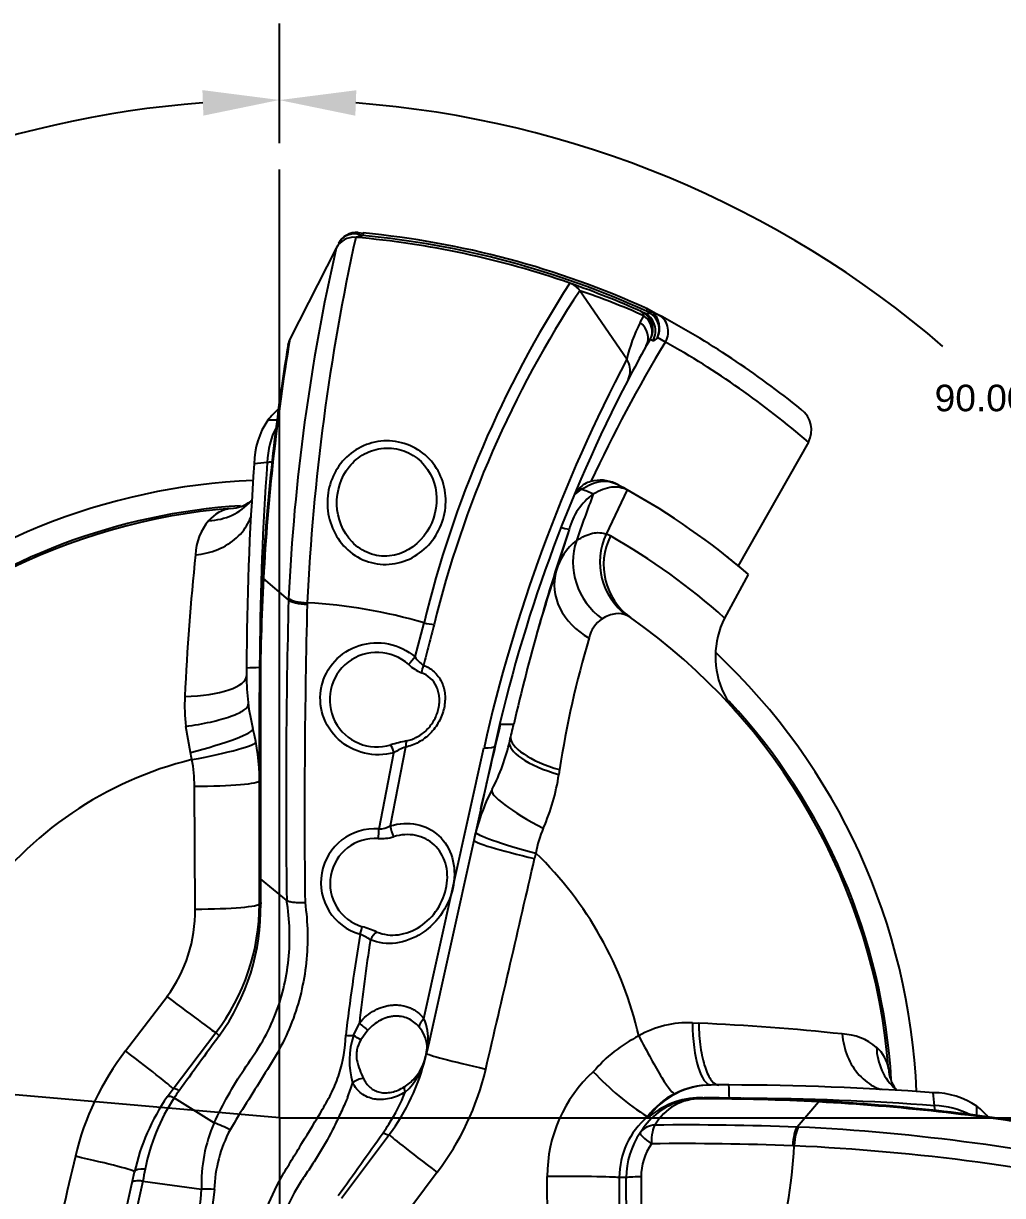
# Model space of a CAD drawing. Header units: inches. Extents: x 0 to 44, y 0 to 27.6.
# Drawn here: x 39.382 to 41.685, y 4.71 to 7.466 of the extents above; entities that cross this region are included whole.
import ezdxf
from ezdxf.lldxf.tags import DXFTag

# ---------------------------------------------------------------- set-up
doc = ezdxf.new("R2010")
doc.units = ezdxf.units.IN
doc.header["$LTSCALE"] = 0.5
doc.header["$MEASUREMENT"] = 0
doc.header["$PDMODE"] = 35
doc.layers.get('Defpoints').update_dxf_attribs({"color": 1})
for name, color, linetype in [('CLine', 5, 'CENTER2'), ('Default', 7, 'Continuous'), ('Dimensions', 4, 'Continuous'), ('ODG-42374R1', 7, 'Continuous')]:
    doc.layers.add(name, color=color, linetype=linetype)
doc.styles.get("Standard").update_dxf_attribs({"font": 'arial.ttf'})
tags = doc.linetypes.add('CENTER2', pattern=[1.125, 0.75, -0.125, 0.125, -0.125]).pattern_tags.tags
tags[10:11] = [DXFTag(74, 4), DXFTag(75, 0), DXFTag(340, '0'), DXFTag(46, 0.0), DXFTag(50, 0.0), DXFTag(44, 0.0), DXFTag(45, 0.0)]
tags[8:9] = [DXFTag(74, 4), DXFTag(75, 0), DXFTag(340, '0'), DXFTag(46, 0.0), DXFTag(50, 0.0), DXFTag(44, 0.0), DXFTag(45, 0.0)]
tags[6:7] = [DXFTag(74, 4), DXFTag(75, 0), DXFTag(340, '0'), DXFTag(46, 0.0), DXFTag(50, 0.0), DXFTag(44, 0.0), DXFTag(45, 0.0)]
tags[4:5] = [DXFTag(74, 4), DXFTag(75, 0), DXFTag(340, '0'), DXFTag(46, 0.0), DXFTag(50, 0.0), DXFTag(44, 0.0), DXFTag(45, 0.0)]
doc.dimstyles.get("Standard").update_dxf_attribs({"dimtxt": 0.0625, "dimasz": 0.18, "dimexe": 0.18, "dimexo": 0.0625, "dimgap": 0.09, "dimtad": 0, "dimtih": 1, "dimtoh": 1, "dimdec": 4, "dimzin": 0, "dimdsep": 46, "dimtxsty": 'Standard', "dimcen": 0.09, "dimadec": 3, "dimazin": 0, "dimtfac": 1, "dimtdec": 4, "dimtofl": 0, "dimtmove": 0, "dimatfit": 3, "dimfxl": 1, "dimtolj": 1, "dimtzin": 0, "dimarcsym": 0})

# ---------------------------------------------------------------- blocks, each defined once
blk = doc.blocks.new('SE')
at = {"layer": 'ODG-42374R1', "color": 7, "linetype": 'Continuous'}
for p, q in [((7.8804, 7.8877), (7.8671, 7.8906)), ((7.8691, 7.8946), (7.881, 7.8935)), ((7.881, 7.8935), (7.8804, 7.8877)), ((7.8175, 7.8579), (7.7087, 7.6438)), ((8.5009, 7.5966), (8.3903, 7.7578)), ((8.5325, 7.683), (8.5412, 7.6989)), ((8.5345, 7.709), (8.5414, 7.7059)), ((8.5472, 7.7097), (8.5496, 7.7151)), ((8.5565, 7.7047), (8.5472, 7.7097)), ((8.5496, 7.715), (8.5603, 7.7084)), ((8.5561, 7.6432), (8.5467, 7.6281)), ((8.5623, 7.6402), (8.5561, 7.6432)), ((8.5918, 7.6372), (8.5732, 7.6476)), ((8.9283, 7.4016), (8.7631, 7.111)), ((8.3772, 7.2768), (8.389, 7.2933)), ((8.5019, 7.2896), (8.4524, 7.1856)), ((8.5015, 7.2898), (8.495, 7.2934)), ((8.7312, 6.9882), (8.787, 7.0907)), ((7.7054, 7.0308), (7.6466, 7.0811)), ((7.7054, 7.0308), (7.7055, 7.0342)), ((7.7495, 7.0239), (7.7494, 7.0205)), ((8.0031, 6.8967), (8.0241, 6.9769)), ((8.5095, 6.9897), (8.5012, 6.9945)), ((7.637, 6.3792), (7.637, 6.813)), ((7.6391, 6.8093), (7.6391, 6.3751)), ((7.4746, 6.6723), (7.4636, 6.7334)), ((8.2019, 6.7386), (8.2042, 6.7386)), ((7.9182, 6.4922), (7.9533, 6.6716)), ((7.9808, 6.6848), (7.9447, 6.4993)), ((8.0239, 6.0463), (8.1651, 6.6833)), ((8.1903, 6.688), (8.0359, 5.9916)), ((8.3429, 6.6317), (8.3412, 6.6203)), ((7.4858, 6.3039), (7.4841, 6.5926)), ((8.2873, 6.4354), (8.2842, 6.4228)), ((7.637, 6.3165), (7.637, 6.3792)), ((7.6391, 6.3751), (7.6392, 6.3751)), ((7.7009, 6.3249), (7.6392, 6.3751)), ((7.7009, 6.3249), (7.701, 6.3248)), ((7.322, 5.9704), (7.4196, 6.0981)), ((8.6552, 6.0361), (8.6701, 6.0354)), ((7.4338, 5.8811), (7.5346, 6.0133)), ((7.8579, 6.0064), (7.872, 6.0358)), ((7.8921, 6.0187), (7.8755, 5.9963)), ((8.0359, 5.9916), (8.03, 5.9647)), ((7.42, 5.8621), (7.4338, 5.8811)), ((7.4365, 5.8597), (7.5305, 5.8012)), ((7.4365, 5.8597), (7.4365, 5.8597)), ((7.4365, 5.8597), (7.4365, 5.8597)), ((8.6738, 5.8598), (8.6799, 5.8598)), ((8.6802, 5.8576), (8.6763, 5.8576)), ((8.6799, 5.8598), (8.6838, 5.8598)), ((8.9016, 5.7914), (8.952, 5.8502)), ((7.5305, 5.8012), (7.5306, 5.8012)), ((8.5495, 5.8155), (8.5494, 5.8155)), ((8.5495, 5.8155), (8.5495, 5.8122)), ((8.9016, 5.7914), (8.9051, 5.7912)), ((7.9425, 5.7738), (7.83, 5.6231)), ((8.8947, 5.7473), (8.8914, 5.7474)), ((7.3377, 5.6611), (7.3432, 5.6862)), ((8.0548, 5.6848), (7.9458, 5.5395)), ((7.1774, 4.938), (7.3377, 5.6611)), ((7.3624, 5.664), (7.3333, 5.5323)), ((7.3626, 5.664), (7.3624, 5.664)), ((7.3626, 5.664), (7.5007, 5.6451)), ((8.3151, 5.4475), (8.3139, 5.6752)), ((8.4833, 5.6723), (8.4829, 5.4406)), ((8.4997, 5.6723), (8.4833, 5.6723)), ((8.5001, 5.5454), (8.4997, 5.6723)), ((7.5011, 5.6451), (7.5007, 5.6451)), ((7.5011, 5.645), (7.5011, 5.6451)), ((7.5309, 5.6445), (7.5139, 5.5127))]:
    blk.add_line(p, q, dxfattribs=at)
for centre, radius, start, end in [((12.8393, 6.7874), 5.0952, 167.5793, 177.34), ((7.8592, 7.8366), 0.0469, 85.0459, 153.0564), ((7.8652, 7.8475), 0.0473, 85.2382, 153.1075), ((7.8591, 7.8512), 0.0402, 78.5586, 153.9275), ((7.6838, 5.813), 2.0781, 70.8057, 85.0459), ((7.6838, 5.813), 2.084, 65.5255, 84.5875), ((7.6838, 5.813), 2.0899, 65.5255, 84.5875), ((12.4104, 6.8143), 4.71, 167.1998, 177.3246), ((10.5579, 6.3618), 2.6074, 147.1655, 166.354), ((8.3517, 7.7313), 0.0469, 34.4393, 70.8057), ((7.6838, 5.813), 2.0781, 65.835, 70.727), ((10.48, 6.3791), 2.5036, 146.5854, 166.2712), ((7.85, 6.1521), 1.6942, 65.9202, 71.4008), ((8.551, 7.7322), 0.028, 250.0015, 281.1859), ((9.1427, 8.7815), 1.2199, 241.1202, 242.3077), ((8.5314, 7.6664), 0.0458, 335.7472, 56.8594), ((8.5278, 7.6697), 0.0505, 333.9598, 49.8844), ((7.6015, 5.8672), 2.0765, 50.9088, 62.087), ((8.8591, 7.5143), 0.3676, 152.6767, 167.0614), ((12.7015, 6.8079), 5.0624, 170.496, 176.9068), ((7.7504, 7.6226), 0.0469, 153.0564, 170.5925), ((11.4934, 5.8769), 3.3939, 148.7556, 155.0369), ((7.604, 5.8688), 2.0256, 49.1755, 60.8145), ((12.637, 6.813), 5, 170.5925, 176.8749), ((11.6074, 5.9304), 3.5, 150.9841, 152.4659), ((11.7682, 5.8772), 3.6921, 152.2443, 167.3887), ((8.4622, 7.5701), 0.0469, 345.1688, 34.4393), ((8.4622, 7.5701), 0.0469, 332.4659, 345.1688), ((11.6074, 5.9304), 3.5, 152.4659, 167.5), ((8.8738, 7.4299), 0.0614, 332.521, 52.8441), ((7.8075, 7.3502), 0.1828, 145.5994, 179.7116), ((7.6686, 5.1777), 2.2757, 89.759, 90.3003), ((7.8543, 7.3474), 0.1992, 152.915, 178.13), ((14.3217, 6.8578), 6.7151, 175.7873, 179.89234), ((7.946, 4.0509), 3.3157, 95.0309, 95.5603), ((14.4087, 6.8665), 6.771, 175.87212, 179.67984), ((7.9456, 4.0551), 3.3116, 94.837, 95.0308), ((7.6838, 5.813), 1.5, 92.365, 131.7597), ((8.4298, 7.2544), 0.0563, 103.5627, 136.423), ((8.4391, 7.2289), 0.0834, 64.9635, 105.6659), ((7.6838, 5.813), 1.6881, 62.0182, 62.0742), ((7.6838, 5.813), 1.6881, 61.7288, 62.0742), ((8.5106, 7.1588), 0.15, 126.1026, 165.5008), ((8.4456, 7.2117), 0.0944, 122.7875, 136.4345), ((12.2085, 5.8502), 4.0472, 159.3127, 160.9662), ((7.5416, 5.1309), 2.3225, 68.4537, 68.5995), ((7.5421, 5.1323), 2.321, 67.7153, 68.4538), ((7.6838, 5.813), 1.6881, 61.0128, 62.0182), ((7.6838, 5.813), 1.6881, 61.0246, 61.0901), ((7.6838, 5.813), 1.6881, 49.1923, 61.0128), ((7.6838, 5.813), 1.4421, 93.6184, 127.863), ((7.5153, 7.3538), 0.1363, 271.1637, 318.4426), ((7.5659, 7.3316), 0.0856, 272.4217, 305.8498), ((7.5153, 7.3538), 0.1363, 318.4426, 319.4365), ((7.6838, 5.813), 1.4375, 94.5762, 139.9452), ((7.5818, 7.163), 0.0839, 98.6719, 139.4561), ((7.6171, 7.1324), 0.1306, 139.3376, 178.0562), ((12.672, 5.7227), 4.5517, 161.1107, 167.1074), ((12.1365, 5.9668), 3.9665, 161.9425, 163.416), ((7.6983, 3.903), 3.3602, 78.5487, 78.8894), ((8.4622, 7.0655), 0.1315, 127.2724, 165.2584), ((8.5927, 7.1196), 0.155, 154.8277, 233.8452), ((8.5988, 7.1132), 0.1524, 153.4989, 234.1277), ((8.4369, 7.1363), 0.0516, 60.3539, 72.5019), ((7.6838, 5.813), 1.5742, 48.2924, 60.3586), ((7.6838, 5.813), 1.6881, 50.2572, 51.7418), ((13.0082, 6.5551), 5.5521, 173.9856, 177.4296), ((12.637, 6.813), 5, 176.8749, 180), ((12.1418, 5.8357), 4.0109, 161.6414, 162.0395), ((12.6398, 6.8091), 5.0007, 176.8819, 179.9975), ((12.1418, 5.8357), 4.0109, 162.0395, 163.7851), ((26.0086, 6.5637), 18.3091, 178.53812, 180.74737), ((26.7437, 6.5306), 19.0007, 178.52256, 180.63663), ((7.6838, 5.813), 1.2127, 73.7044, 86.8945), ((8.4845, 6.9255), 0.0738, 124.3205, 167.6459), ((7.6838, 5.813), 1.4375, 4.5762, 54.9452), ((8.9073, 6.8978), 0.198, 152.8214, 206.1076), ((10.6363, 6.2802), 2.3201, 163.4455, 171.2879), ((7.9134, 6.7962), 0.1112, 47.8645, 287.1136), ((8.0622, 6.9359), 0.0709, 213.5533, 236.3675), ((7.6838, 5.813), 1.5, 2.3649, 46.7852), ((8.055, 6.951), 0.0986, 227.1895, 247.8918), ((8.1044, 6.8501), 0.4979, 179.7753, 194.1828), ((8.9008, 6.8948), 0.1908, 206.1627, 221.7653), ((7.9207, 6.7818), 0.4596, 177.2299, 186.0477), ((7.6838, 5.813), 1.4421, 3.5725, 42.7868), ((7.1367, 6.6055), 0.5003, 0.0008, 14.1794), ((-59.7115, 22.5834), 69.7395, 346.699467, 346.867732), ((-27.5452, 15.0264), 36.7276, 346.89485, 346.95814), ((8.0878, 6.2072), 0.5031, 102.0501, 106.3523), ((7.7447, 6.811), 0.4941, 332.8398, 346.8815), ((7.258, 6.6173), 0.2235, 9.751, 14.231), ((8.0494, 6.5068), 0.1908, 111.0713, 120.2433), ((7.6838, 5.813), 0.867, 103.7211, 144.7953), ((7.1343, 6.5912), 0.3498, 0.2301, 10.5377), ((7.8477, 6.6947), 0.4991, 336.2774, 351.4218), ((8.63, 6.3568), 0.501, 152.8472, 167.4977), ((7.908, 6.3663), 0.1263, 85.4011, 254.2883), ((7.9162, 6.5528), 0.0607, 271.8551, 298.0117), ((8.525, 6.3969), 0.2408, 156.25, 170.8054), ((7.909, 6.364), 0.106, 85.9536, 253.438), ((7.9229, 6.5702), 0.1007, 266.2941, 287.0275), ((-90.8414, 29.1699), 101.702, 346.789334, 347.075653), ((7.6838, 5.813), 0.867, 12.8403, 45.8867), ((7.6425, 6.3796), 0.00559, 184.1883, 232.7384), ((14.4953, 6.4331), 6.8564, 180.48446, 180.97654), ((7.137, 6.3165), 0.5, 322.6771, 0), ((7.1275, 6.3069), 0.5125, 324.0468, 1.0428), ((7.1491, 6.2987), 0.3367, 323.4354, 0.8842), ((7.7714, 5.9108), 0.3676, 67.2874, 73.0208), ((13.3679, 5.339), 5.5682, 170.6385, 173.1083), ((11.8843, 5.6045), 4.0354, 171.0612, 173.8649), ((7.8324, 6.1406), 0.1121, 54.2314, 68.2971), ((7.9147, 5.9985), 0.1193, 355.5496, 23.6257), ((8.6433, 5.8093), 0.2271, 86.9917, 120.1811), ((7.9569, 5.9764), 0.0746, 4.0803, 42.4616), ((8.431, 0.5598), 5.4808, 83.9606, 87.4997), ((9.0033, 5.8796), 0.1306, 49.3376, 88.0562), ((36.054, -14.8578), 35.3301, 143.80469, 144.06459), ((7.8587, 6.2262), 0.2199, 265.1124, 269.8063), ((8.0324, 5.9476), 0.1838, 161.3816, 196.4572), ((7.8579, 6.0057), 0.000675, 61.6482, 90.2451), ((7.6765, 5.6743), 0.3784, 58.2867, 61.3069), ((7.8338, 6.0097), 0.2009, 346.5718, 354.1981), ((7.9479, 5.9821), 0.0835, 356.7649, 359.7239), ((8.0493, 5.9806), 0.0179, 151.255, 176.5246), ((8.686, 5.6969), 0.3463, 116.9313, 139.6117), ((7.8288, 5.5774), 0.6413, 142.2007, 166.9165), ((7.5418, 6.0729), 0.5, 323.2601, 346.2358), ((7.8687, 5.9929), 0.1633, 312.9296, 347.9337), ((7.9143, 5.984), 0.1172, 317.728, 356.6561), ((9.0339, 5.915), 0.0839, 8.6719, 49.4561), ((9.2247, 5.9815), 0.1363, 181.1637, 228.4426), ((7.5458, 6.073), 0.6402, 322.6735, 346.887), ((9.2025, 5.9309), 0.0856, 182.4217, 215.8498), ((7.917, 5.9818), 0.1136, 302.1823, 317.6271), ((8.6466, 5.6756), 0.3327, 132.4038, 180.0617), ((8.9165, 6.3862), 0.6786, 223.2499, 237.2541), ((7.8003, 5.6219), 0.4347, 144.1422, 146.8261), ((7.5067, 5.9943), 0.3631, 338.376, 344.2225), ((7.5445, 6.0488), 0.4695, 327.7667, 338.0515), ((8.7014, 5.7036), 0.1867, 89.8404, 144.4336), ((8.6985, 5.7049), 0.1852, 89.752, 117.2698), ((8.7287, -0.8249), 6.7151, 85.7873, 89.89234), ((9.2247, 5.9815), 0.1363, 228.4426, 229.4365), ((5.9218, 5.5508), 3.3157, 5.0309, 5.5603), ((9.221, 5.6892), 0.1828, 55.5994, 89.7116), ((7.8314, 5.578), 0.5, 145.3646, 167.5), ((7.8268, 5.6025), 0.4675, 146.6177, 168.9115), ((8.699, 5.7034), 0.1868, 117.2138, 143.1522), ((8.674, 5.6733), 0.1865, 90.0712, 131.8672), ((8.673, 5.7363), 0.1214, 88.4659, 150.6228), ((8.6767, 5.6919), 0.1679, 88.8833, 129.8652), ((8.68, 0.8569), 5.0007, 86.8819, 89.9975), ((8.6838, 0.8598), 5, 86.8749, 90), ((8.7374, -0.9119), 6.771, 85.87212, 89.67984), ((8.6788, 0.7953), 5.0624, 80.496, 86.9068), ((8.6838, 0.8598), 5, 80.5925, 86.8749), ((8.6767, 5.6919), 0.1679, 129.8652, 149.3905), ((9.2183, 5.6425), 0.1992, 62.915, 88.13), ((5.926, 5.5511), 3.3116, 4.837, 5.0308), ((7.0486, 5.8282), 2.2757, 359.7589, 0.3003), ((7.8591, 5.6578), 0.3586, 156.4201, 182.0239), ((7.4558, 5.5801), 0.2333, 61.2657, 71.3166), ((7.5987, 6.0113), 0.4036, 324.622, 328.168), ((8.6716, 5.6722), 0.1883, 130.45, 179.9534), ((8.6397, -1.3192), 7.1154, 87.89056, 90.58351), ((8.6852, 1.0863), 4.71, 77.1998, 87.3246), ((7.85, 5.635), 0.3193, 152.0343, 178.2923), ((-19.8261, 25.482), 34.0373, 324.32151, 324.62649), ((8.6857, 5.6725), 0.1859, 145.6516, 180.0602), ((8.6699, 5.6747), 0.1353, 145.1682, 180.1817), ((8.6253, -1.4664), 7.2187, 87.88733, 90.52763), ((7.6838, 5.813), 1.2127, 343.7044, 356.8945), ((8.6583, 0.6575), 5.0952, 77.5793, 87.34), ((116.2889, -19.8732), 112.0475, 166.794947, 167.0676), ((19.6521, 3.2844), 12.5178, 168.90911, 169.0416), ((47.3889, 5.8383), 38.8547, 180.24187, 180.4267), ((3.5409, 6.0116), 3.9771, 353.3625, 354.7122), ((7.5118, 5.4293), 0.2161, 84.945, 92.8444)]:
    blk.add_arc(centre, radius, start, end, dxfattribs=at)
for centre, major_axis, ratio, start_param, end_param in [((7.8684, 7.8868), (-0.00066, -0.00778), 0.240281, 3.124287, 4.227771), ((8.5154, 7.6662), (0.0192, 0.0428), 0.428467, 5.749567, 6.283185), ((8.5154, 7.6662), (-0.0192, -0.0428), 0.998541, 1.478649, 3.141593), ((8.5154, 7.6662), (0.0382, -0.0272), 0.887879, 0.117153, 1.525039), ((8.5221, 7.6632), (-0.0193, -0.0427), 0.987528, 1.478239, 3.141593), ((8.5554, 7.7023), (0.005, 0.006), 0.091859, 0.031818, 1.240858), ((8.5536, 7.6597), (-0.022, -0.0414), 0.944219, 1.529975, 3.192622), ((8.5057, 7.6508), (0.041, -0.0227), 0.890605, 0, 1.40104), ((8.5223, 7.1093), (0.085, -0.1311), 0.924732, 3.763201, 5.105302), ((7.6912, 7.083), (0.0468, -0.0026), 0.292022, 3.141593, 3.462732), ((8.4843, 7.0527), (-0.1482, 0.0496), 0.841312, 0.027291, 1.359049), ((7.75, 7.0326), (-0.0468, 0.002), 0.258803, 0.317863, 1.5678), ((7.7502, 7.036), (-0.0468, 0.0021), 0.258809, 0.318524, 1.568476), ((8.0275, 6.9886), (-0.0458, 0.0102), 0.258291, 1.553696, 2.091933), ((8.0008, 6.8889), (0.0205, 0.0236), 0.110793, 1.333212, 2.115507), ((8.0365, 6.8663), (0.0107, 0.0293), 0.531574, 1.400775, 1.986368), ((7.4505, 6.8536), (-0.1562, 0.001), 0.31765, 1.643964, 3.142943), ((7.6838, 6.813), (0.0469, 0), 0.258518, 3.141593, 3.448436), ((7.4703, 6.6897), (-0.1515, -0.0381), 0.115088, 1.569912, 3.142076), ((7.9946, 6.6749), (-0.006, 0.0307), 0.402664, 0.58416, 1.164576), ((8.3773, 6.6646), (0.1524, -0.0344), 0.33195, 3.133629, 4.548882), ((8.3803, 6.6781), (0.1524, -0.0344), 0.347635, 3.195245, 4.543501), ((7.475, 6.6684), (-0.1536, -0.0284), 0.087018, 1.575709, 3.141964), ((7.9509, 6.6639), (-0.0085, 0.0301), 0.145077, 4.930748, 5.715296), ((8.1446, 6.6981), (0.0458, -0.0101), 0.246579, 5.232881, 6.283185), ((7.4807, 6.6058), (-0.1562, 0), 0.084449, 1.592428, 3.141593), ((8.323, 6.514), (0.1393, -0.0708), 0.168229, 3.139045, 4.666037), ((7.9155, 6.4846), (-0.0021, -0.0312), 0.069616, 1.079788, 1.82336), ((7.9585, 6.4896), (0.0092, -0.0299), 0.364972, 4.272272, 5.148125), ((8.2968, 6.4452), (0.1512, -0.0396), 0.075974, 3.141202, 4.669542), ((8.2937, 6.4325), (0.1525, -0.0338), 0.07395, 3.141593, 4.666121), ((7.4807, 6.3165), (-0.1562, 0), 0.08087, 1.603407, 3.141593), ((7.6838, 6.3165), (0.0469, 0), 0.014731, 3.141593, 3.498079), ((7.8706, 6.2374), (0.0091, 0.0299), 0.032168, -1.310936, -0.568911), ((7.9118, 6.2225), (0.012, 0.0288), 0.525047, 0.593638, 1.473544), ((7.4103, 6.1081), (-0.1243, 0.0947), 0.01497, 1.656772, 3.141593), ((8.038, 6.0382), (-0.0244, -0.0195), 0.493355, 4.905352, 5.786948), ((8.7001, 6.0464), (0.0009, 0.1562), 0.287516, 1.63845, 3.142539), ((7.5719, 5.9849), (0.0373, -0.0284), 0.037019, 3.141593, 3.828337), ((7.8862, 6.028), (-0.024, 0.02), 0.113751, 1.03686, 1.91268), ((8.5424, 6.0087), (-0.0713, 0.139), 0.084464, 1.549225, 3.129503), ((7.3095, 5.9759), (-0.1243, 0.0947), 0.020872, 3.141593, 4.627649), ((8.1825, 5.9308), (0.1525, -0.0338), 0.03805, 3.141593, 4.63384), ((7.9842, 5.9748), (0.0458, -0.0101), 0.297051, 6.240377, 6.283185), ((7.873, 5.8848), (-0.0283, -0.0133), 0.575762, 4.146461, 5.061615), ((7.471, 5.8527), (0.0373, -0.0284), 0.147401, 2.343787, 3.141593), ((7.9944, 5.8594), (-0.0165, 0.0265), 0.20187, 0.074586, 0.899323), ((8.6799, 5.813), (0, -0.0469), 0.258515, 3.141593, 3.448436), ((8.6838, 5.813), (0, -0.0469), 0.258518, 3.141593, 3.448436), ((8.9539, 5.8056), (-0.0026, -0.0468), 0.292022, 3.141593, 3.462732), ((8.5709, 5.7512), (-0.0412, 0.0223), 0.939626, 5.26211, 6.177434), ((8.5709, 5.7512), (0, 0.0469), 0.258234, 0.306823, 1.552789), ((8.9035, 5.7468), (0.002, 0.0468), 0.258803, 0.317863, 1.5678), ((8.9069, 5.7466), (0.0021, 0.0468), 0.258809, 0.318524, 1.568476), ((7.9049, 5.8018), (0.0376, -0.028), 0.171367, 5.486851, 6.283185), ((8.0677, 5.6803), (0.1252, -0.0935), 0.02656, 3.141593, 4.629254), ((8.5709, 5.7512), (-0.0387, 0.0265), 0.134433, 0.03646, 1.345707), ((7.1907, 5.72), (-0.1525, 0.0338), 0.034408, 3.141593, 4.632179), ((7.389, 5.676), (0.0458, -0.0101), 0.283628, 2.106833, 3.141593), ((8.3272, 5.6723), (-0.1562, 0.0001), 0.01861, 3.185233, 4.797653), ((8.5465, 5.6723), (-0.0469, -0.0001), 0.04357, 4.970617, 6.239511)]:
    blk.add_ellipse(centre, major_axis=major_axis, ratio=ratio, start_param=start_param, end_param=end_param, dxfattribs=at)
for points, knots in [([(7.8804, 7.8877), (7.8771, 7.8868), (7.8739, 7.886), (7.8692, 7.8848), (7.8676, 7.8844), (7.8655, 7.8839), (7.8649, 7.8837), (7.8637, 7.8834), (7.8633, 7.8833), (7.8633, 7.8833)], [0, 0, 0, 0, 0.5, 0.5, 0.75, 0.75, 0.875, 0.875, 1, 1, 1, 1]), ([(8.5732, 7.6476), (8.5705, 7.6448), (8.5682, 7.6428), (8.5645, 7.6403), (8.5631, 7.6398), (8.5623, 7.6402)], [0, 0, 0, 0, 0.5, 0.5, 1, 1, 1, 1]), ([(7.8399, 7.1532), (7.8131, 7.1798), (7.798, 7.2168), (7.7957, 7.2918), (7.8085, 7.3289), (7.8445, 7.3706), (7.8592, 7.3821), (7.8922, 7.3986), (7.9106, 7.4035), (7.9478, 7.4055), (7.9669, 7.4027), (8.0019, 7.3899), (8.0181, 7.3799), (8.0588, 7.3413), (8.0741, 7.3052), (8.0763, 7.2315), (8.0634, 7.1938), (8.015, 7.1364), (7.98, 7.1173), (7.9234, 7.1133), (7.9045, 7.1161), (7.8694, 7.1294), (7.8533, 7.1398), (7.8399, 7.1532)], [0, 0, 0, 0, 0.125, 0.125, 0.25, 0.25, 0.3125, 0.3125, 0.375, 0.375, 0.4375, 0.4375, 0.5, 0.5, 0.625, 0.625, 0.75, 0.75, 0.875, 0.875, 0.9375, 0.9375, 1, 1, 1, 1]), ([(7.8549, 7.1671), (7.8662, 7.1554), (7.8799, 7.1462), (7.91, 7.1347), (7.9263, 7.1326), (7.9749, 7.1375), (8.0041, 7.1557), (8.0438, 7.2064), (8.0544, 7.2388), (8.0527, 7.3022), (8.0403, 7.3335), (8.0058, 7.3671), (7.9919, 7.3758), (7.9617, 7.3867), (7.9453, 7.3889), (7.9134, 7.3863), (7.8978, 7.3816), (7.87, 7.3664), (7.8578, 7.356), (7.8282, 7.3189), (7.8181, 7.287), (7.8202, 7.2224), (7.8323, 7.1906), (7.8549, 7.1671)], [0, 0, 0, 0, 0.0625, 0.0625, 0.125, 0.125, 0.25, 0.25, 0.375, 0.375, 0.5, 0.5, 0.5625, 0.5625, 0.625, 0.625, 0.6875, 0.6875, 0.75, 0.75, 0.875, 0.875, 1, 1, 1, 1]), ([(8.3945, 7.2911), (8.4102, 7.3011), (8.4252, 7.307), (8.4526, 7.3111), (8.465, 7.3092), (8.4759, 7.3037)], [0, 0, 0, 0, 0.5, 0.5, 1, 1, 1, 1]), ([(8.4222, 7.2799), (8.4378, 7.2893), (8.4524, 7.2948), (8.4792, 7.2979), (8.4913, 7.2955), (8.5019, 7.2896)], [0, 0, 0, 0, 0.5, 0.5, 1, 1, 1, 1]), ([(7.4866, 7.1368), (7.505, 7.1383), (7.523, 7.1426), (7.5559, 7.1563), (7.5708, 7.1657), (7.5957, 7.1882), (7.6056, 7.2014), (7.6144, 7.2198), (7.6161, 7.224), (7.6175, 7.2283)], [0, 0, 0, 0, 0.25, 0.25, 0.5, 0.5, 0.75, 0.75, 0.8217572, 0.8217572, 0.8217572, 0.8217572]), ([(8.3826, 7.1701), (8.396, 7.1789), (8.4087, 7.1849), (8.4321, 7.19), (8.4429, 7.1893), (8.4524, 7.1856)], [0, 0, 0, 0, 0.5, 0.5, 1, 1, 1, 1]), ([(8.048, 6.9733), (8.0462, 6.9652), (8.0441, 6.9571), (8.0397, 6.9411), (8.0332, 6.9171), (8.027, 6.893), (8.0229, 6.8768)], [0, 0, 0, 0, 0.25, 0.25, 0.5, 1, 1, 1, 1]), ([(8.5012, 6.9945), (8.4931, 6.9982), (8.484, 6.9995), (8.4644, 6.9969), (8.4539, 6.9929), (8.4428, 6.9865)], [0, 0, 0, 0, 0.5, 0.5, 1, 1, 1, 1]), ([(7.9533, 6.6716), (7.9308, 6.6654), (7.9068, 6.665), (7.8615, 6.6759), (7.8401, 6.6872), (7.8059, 6.7185), (7.7932, 6.7384), (7.7793, 6.7815), (7.7782, 6.805), (7.7879, 6.8491), (7.7987, 6.8698), (7.8295, 6.9034), (7.8497, 6.9164), (7.8938, 6.9306), (7.9179, 6.9319), (7.9637, 6.9226), (7.9854, 6.912), (8.0031, 6.8967)], [0, 0, 0, 0, 0.125, 0.125, 0.25, 0.25, 0.375, 0.375, 0.5, 0.5, 0.625, 0.625, 0.75, 0.75, 0.875, 0.875, 1, 1, 1, 1]), ([(8.0229, 6.8768), (8.0322, 6.8734), (8.0405, 6.8684), (8.0549, 6.8553), (8.0607, 6.8474), (8.0672, 6.8338), (8.069, 6.8291), (8.0717, 6.8192), (8.0726, 6.8141), (8.0737, 6.8035), (8.0737, 6.7981), (8.0731, 6.7873), (8.0723, 6.7818), (8.0699, 6.7708), (8.0683, 6.7654), (8.0643, 6.7548), (8.0619, 6.7496), (8.0563, 6.7394), (8.0532, 6.7345), (8.0463, 6.7252), (8.0425, 6.7209), (8.0344, 6.7126), (8.03, 6.7088), (8.021, 6.702), (8.0163, 6.6989), (8.0065, 6.6934), (8.0015, 6.6911), (7.9913, 6.6873), (7.9861, 6.6859), (7.9808, 6.6848)], [0, 0, 0, 0, 0.125, 0.125, 0.25, 0.25, 0.3125, 0.3125, 0.375, 0.375, 0.4375, 0.4375, 0.5, 0.5, 0.5625, 0.5625, 0.625, 0.625, 0.6875, 0.6875, 0.75, 0.75, 0.8125, 0.8125, 0.875, 0.875, 0.9375, 0.9375, 1, 1, 1, 1]), ([(7.9827, 6.6992), (7.9871, 6.7), (7.9914, 6.7013), (8, 6.7044), (8.0042, 6.7064), (8.0124, 6.7109), (8.0164, 6.7135), (8.0239, 6.7192), (8.0275, 6.7224), (8.0344, 6.7293), (8.0375, 6.7329), (8.0433, 6.7407), (8.0459, 6.7448), (8.0506, 6.7533), (8.0526, 6.7576), (8.056, 6.7665), (8.0573, 6.7711), (8.0594, 6.7803), (8.06, 6.7848), (8.0606, 6.7939), (8.0605, 6.7984), (8.0596, 6.8073), (8.0588, 6.8115), (8.0565, 6.8198), (8.055, 6.8238), (8.0495, 6.8351), (8.0447, 6.8417), (8.0326, 6.8526), (8.0257, 6.8568), (8.0179, 6.8596)], [0, 0, 0, 0, 0.0625, 0.0625, 0.125, 0.125, 0.1875, 0.1875, 0.25, 0.25, 0.3125, 0.3125, 0.375, 0.375, 0.4375, 0.4375, 0.5, 0.5, 0.5625, 0.5625, 0.625, 0.625, 0.6875, 0.6875, 0.75, 0.75, 0.875, 0.875, 1, 1, 1, 1]), ([(7.4636, 6.7334), (7.4836, 6.7361), (7.5034, 6.7396), (7.5397, 6.7477), (7.5561, 6.7523), (7.5833, 6.762), (7.594, 6.7671), (7.608, 6.7769), (7.6114, 6.7817), (7.6108, 6.786)], [0, 0, 0, 0, 0.25, 0.25, 0.5, 0.5, 0.75, 0.75, 1, 1, 1, 1]), ([(7.9447, 6.4993), (7.9657, 6.5057), (7.9871, 6.5069), (8.0265, 6.499), (8.0446, 6.4897), (8.0734, 6.4628), (8.0842, 6.445), (8.096, 6.4048), (8.0971, 6.3824), (8.0893, 6.338), (8.0806, 6.316), (8.0546, 6.2765), (8.0379, 6.2597), (8.0001, 6.2348), (7.9791, 6.2267), (7.9371, 6.2212), (7.9165, 6.2238), (7.8979, 6.2316)], [0, 0, 0, 0, 0.125, 0.125, 0.25, 0.25, 0.375, 0.375, 0.5, 0.5, 0.625, 0.625, 0.75, 0.75, 0.875, 0.875, 1, 1, 1, 1]), ([(7.9133, 6.2499), (7.9289, 6.2434), (7.9462, 6.2413), (7.9813, 6.2458), (7.999, 6.2525), (8.0306, 6.2733), (8.0447, 6.2874), (8.0665, 6.3205), (8.0738, 6.3389), (8.0803, 6.3761), (8.0794, 6.3949), (8.0694, 6.4285), (8.0604, 6.4434), (8.0361, 6.466), (8.021, 6.4737), (7.9879, 6.4803), (7.97, 6.4793), (7.9524, 6.4739)], [0, 0, 0, 0, 0.125, 0.125, 0.25, 0.25, 0.375, 0.375, 0.5, 0.5, 0.625, 0.625, 0.75, 0.75, 0.875, 0.875, 1, 1, 1, 1]), ([(7.5306, 5.8012), (7.5409, 5.8228), (7.5516, 5.8446), (7.5751, 5.8867), (7.5878, 5.907), (7.6141, 5.9469), (7.628, 5.9664), (7.6525, 6.007), (7.663, 6.028), (7.6896, 6.0927), (7.7007, 6.139), (7.71, 6.2312), (7.7085, 6.2778), (7.7009, 6.3249)], [0, 0, 0, 0, 0.125, 0.125, 0.25, 0.25, 0.375, 0.375, 0.5, 0.5, 0.75, 0.75, 1, 1, 1, 1]), ([(7.7442, 6.3195), (7.751, 6.2718), (7.7519, 6.2244), (7.7418, 6.1305), (7.7307, 6.0833), (7.705, 6.0164), (7.6949, 5.9947), (7.672, 5.9522), (7.6588, 5.9317), (7.6329, 5.8903), (7.62, 5.8694), (7.5936, 5.8274), (7.5804, 5.8061), (7.568, 5.7847)], [0, 0, 0, 0, 0.25, 0.25, 0.5, 0.5, 0.625, 0.625, 0.75, 0.75, 0.875, 0.875, 1, 1, 1, 1]), ([(7.701, 6.3248), (7.7025, 6.3238), (7.7046, 6.3228), (7.7102, 6.3212), (7.7135, 6.3205), (7.7193, 6.3198), (7.7214, 6.3196), (7.7256, 6.3194), (7.7278, 6.3193), (7.7346, 6.3191), (7.7395, 6.3192), (7.7442, 6.3195)], [0, 0, 0, 0, 0.25, 0.25, 0.5, 0.5, 0.625, 0.625, 0.75, 0.75, 1, 1, 1, 1]), ([(7.872, 6.0358), (7.8772, 6.0421), (7.8828, 6.0476), (7.8948, 6.0576), (7.9014, 6.0621), (7.9149, 6.0693), (7.9218, 6.0722), (7.9325, 6.0753), (7.9361, 6.0762), (7.9433, 6.0775), (7.9505, 6.0784), (7.9576, 6.0785), (7.9647, 6.0781), (7.9682, 6.0778), (7.9786, 6.076), (7.9852, 6.0741), (7.9946, 6.07), (7.9977, 6.0684), (8.0037, 6.0649), (8.0065, 6.063), (8.0146, 6.0567), (8.0195, 6.0518), (8.0239, 6.0463)], [0, 0, 0, 0, 0.125, 0.125, 0.25, 0.25, 0.375, 0.375, 0.4375, 0.4375, 0.5, 0.5625, 0.5625, 0.625, 0.625, 0.75, 0.75, 0.8125, 0.8125, 0.875, 0.875, 1, 1, 1, 1]), ([(8.012, 6.0268), (8.0085, 6.0311), (8.0046, 6.0349), (7.9961, 6.0415), (7.9913, 6.0443), (7.9814, 6.0486), (7.9762, 6.0501), (7.968, 6.0515), (7.9652, 6.0518), (7.9597, 6.052), (7.9541, 6.052), (7.9484, 6.0513), (7.9428, 6.0503), (7.9399, 6.0496), (7.9315, 6.0472), (7.926, 6.0449), (7.9153, 6.0393), (7.9102, 6.0358), (7.9006, 6.028), (7.8962, 6.0236), (7.8921, 6.0187)], [0, 0, 0, 0, 0.125, 0.125, 0.25, 0.25, 0.375, 0.375, 0.4375, 0.4375, 0.5, 0.5625, 0.5625, 0.625, 0.625, 0.75, 0.75, 0.875, 0.875, 1, 1, 1, 1]), ([(8.6701, 6.0354), (8.6705, 6.0159), (8.6719, 5.9967), (8.677, 5.9614), (8.6806, 5.9454), (8.6893, 5.9187), (8.6945, 5.9081), (8.7057, 5.8938), (8.7117, 5.8901), (8.7178, 5.8901)], [0, 0, 0, 0, 0.25, 0.25, 0.5, 0.5, 0.75, 0.75, 1, 1, 1, 1]), ([(9.0077, 6.0102), (9.0092, 5.9918), (9.0135, 5.9738), (9.0272, 5.9408), (9.0365, 5.9259), (9.0591, 5.9011), (9.0723, 5.8912), (9.0907, 5.8824), (9.0949, 5.8807), (9.0992, 5.8793)], [0, 0, 0, 0, 0.25, 0.25, 0.5, 0.5, 0.75, 0.75, 0.8217572, 0.8217572, 0.8217572, 0.8217572]), ([(7.6235, 5.3211), (7.6151, 5.3818), (7.6161, 5.4432), (7.6325, 5.5325), (7.6405, 5.5622), (7.6613, 5.6194), (7.6741, 5.6469), (7.6964, 5.6869), (7.7046, 5.7), (7.7207, 5.7265), (7.7288, 5.7398), (7.7531, 5.7801), (7.7699, 5.8065), (7.7892, 5.84), (7.793, 5.8467), (7.8004, 5.8601), (7.8042, 5.8667), (7.8142, 5.8873), (7.8199, 5.9015), (7.8338, 5.9451), (7.839, 5.9761), (7.8399, 6.0072)], [0, 0, 0, 0, 0.25, 0.25, 0.375, 0.375, 0.5, 0.5, 0.5625, 0.5625, 0.625, 0.625, 0.75, 0.75, 0.78125, 0.78125, 0.8125, 0.8125, 0.875, 0.875, 1, 1, 1, 1]), ([(7.8755, 5.9963), (7.8714, 5.9888), (7.868, 5.9811), (7.8654, 5.9691), (7.865, 5.965), (7.8649, 5.9568), (7.8653, 5.9527), (7.8674, 5.9407), (7.87, 5.933), (7.8756, 5.9186), (7.8788, 5.9119), (7.8817, 5.9057)], [0, 0, 0, 0, 0.25, 0.25, 0.375, 0.375, 0.5, 0.5, 0.75, 0.75, 1, 1, 1, 1]), ([(8.0359, 5.9916), (8.0358, 5.9912), (8.0356, 5.9908), (8.0349, 5.99), (8.0343, 5.9897), (8.0337, 5.9894)], [0, 0, 0, 0, 0.5, 0.5, 1, 1, 1, 1]), ([(7.8817, 5.9057), (7.8837, 5.9015), (7.8859, 5.8976), (7.8911, 5.8905), (7.894, 5.8873), (7.9004, 5.8818), (7.9039, 5.8794), (7.9116, 5.8756), (7.9157, 5.8741), (7.9243, 5.8722), (7.9289, 5.8717), (7.9384, 5.8719), (7.9433, 5.8724), (7.9531, 5.8746), (7.9582, 5.8762), (7.968, 5.8802), (7.9728, 5.8827), (7.9775, 5.8857)], [0, 0, 0, 0, 0.125, 0.125, 0.25, 0.25, 0.375, 0.375, 0.5, 0.5, 0.625, 0.625, 0.75, 0.75, 0.875, 0.875, 1, 1, 1, 1]), ([(7.9799, 5.8733), (7.9739, 5.8697), (7.9678, 5.8666), (7.9553, 5.8616), (7.949, 5.8596), (7.9365, 5.8568), (7.9303, 5.8561), (7.9213, 5.8558), (7.9183, 5.8558), (7.9124, 5.8563), (7.9096, 5.8566), (7.9012, 5.8581), (7.8959, 5.8597), (7.8859, 5.8641), (7.8813, 5.8668), (7.8728, 5.8733), (7.8688, 5.8771), (7.8619, 5.8856), (7.8588, 5.8903), (7.8561, 5.8955)], [0, 0, 0, 0, 0.125, 0.125, 0.25, 0.25, 0.375, 0.375, 0.4375, 0.4375, 0.5, 0.5, 0.625, 0.625, 0.75, 0.75, 0.875, 0.875, 1, 1, 1, 1]), ([(7.4365, 5.8597), (7.4343, 5.8607), (7.4322, 5.8614), (7.4286, 5.8626), (7.4269, 5.863), (7.4241, 5.8634), (7.4229, 5.8635), (7.421, 5.8631), (7.4204, 5.8627), (7.42, 5.8621)], [0, 0, 0, 0, 0.25, 0.25, 0.5, 0.5, 0.75, 0.75, 1, 1, 1, 1]), ([(7.8397, 5.8501), (7.8348, 5.8393), (7.8298, 5.8283), (7.8196, 5.8065), (7.8144, 5.7955), (7.798, 5.7631), (7.7859, 5.7419), (7.7662, 5.7107), (7.7595, 5.7004), (7.7461, 5.68), (7.7392, 5.67), (7.7199, 5.6395), (7.7087, 5.6185), (7.6804, 5.5531), (7.6684, 5.506), (7.6605, 5.4352), (7.6595, 5.4114), (7.6607, 5.3635), (7.663, 5.3393), (7.6667, 5.3157)], [0, 0, 0, 0, 0.0625, 0.0625, 0.125, 0.125, 0.25, 0.25, 0.3125, 0.3125, 0.375, 0.375, 0.5, 0.5, 0.75, 0.75, 0.875, 0.875, 1, 1, 1, 1]), ([(7.8443, 5.8605), (7.8441, 5.86), (7.844, 5.8596), (7.8436, 5.8587), (7.8435, 5.8583), (7.8429, 5.857), (7.8424, 5.8561), (7.8412, 5.8536), (7.8404, 5.8519), (7.8397, 5.8501)], [0, 0, 0, 0, 0.125, 0.125, 0.25, 0.25, 0.5, 0.5, 1, 1, 1, 1]), ([(7.3624, 5.664), (7.3588, 5.6644), (7.3556, 5.6646), (7.3496, 5.6647), (7.347, 5.6646), (7.3427, 5.6641), (7.341, 5.6637), (7.3392, 5.6629), (7.3387, 5.6625), (7.338, 5.6619), (7.3378, 5.6615), (7.3377, 5.6611)], [0, 0, 0, 0, 0.25, 0.25, 0.5, 0.5, 0.75, 0.75, 0.875, 0.875, 1, 1, 1, 1])]:
    blk.add_open_spline(points, degree=3, knots=knots, dxfattribs=at)
for points in [[(7.6815, 7.4794), (7.6732, 7.4725), (7.6649, 7.4638), (7.6567, 7.4534)], [(7.6066, 6.8704), (7.6066, 6.8643), (7.6066, 6.8582), (7.6065, 6.852)], [(7.6373, 6.8716), (7.6271, 6.8712), (7.6168, 6.8708), (7.6066, 6.8704)], [(8.2042, 6.7386), (8.2145, 6.7385), (8.2247, 6.7384), (8.235, 6.7383)], [(8.7413, 5.8902), (8.7283, 5.8902), (8.7152, 5.8903), (8.702, 5.8903)], [(8.7424, 5.8595), (8.742, 5.8697), (8.7417, 5.8799), (8.7413, 5.8902)], [(9.3503, 5.8153), (9.3433, 5.8236), (9.3347, 5.8319), (9.3243, 5.8401)]]:
    blk.add_open_spline(points, degree=3, dxfattribs=at)
blk.add_rational_spline([(8.787, 7.0907), (8.7791, 7.0975), (8.7711, 7.1043), (8.7631, 7.111)], [0.998683635052, 0.998637798637, 0.998620710405, 0.998632370358], degree=3, dxfattribs=at)
blk = doc.blocks.new('*D122')
at = {"layer": 'Defpoints', "color": 0, "transparency": 16777216}
for p in [(39.9836, 7.1219), (38.8477, 6.9989), (37.7625, 5.0866), (39.9836, 4.8923), (39.9836, 4.8923)]:
    blk.add_point(p, dxfattribs=at)
at = {"layer": 'Dimensions', "color": 0, "lineweight": -2, "transparency": 16777216}
for p, q in [((39.9836, 7.1844), (39.9836, 7.4657)), ((37.7002, 5.0921), (37.42, 5.1166))]:
    blk.add_line(p, q, dxfattribs=at)
for start, end in [(94.3101, 127.9811), (136.6589, 170.6899)]:
    blk.add_arc((39.9836, 4.8923), 2.3934, start, end, dxfattribs=at)
at = {"layer": 'Dimensions', "color": 0, "transparency": 16777216}
for points in [[(39.8026, 7.3089), (39.8049, 7.2489), (39.9836, 7.2857)], [(37.6515, 5.2758), (37.592, 5.2832), (37.5993, 5.1009)]]:
    blk.add_solid(points, dxfattribs=at)
at = {"layer": 'Dimensions', "color": 0, "transparency": 16777216, "insert": (38.3667, 6.6569), "char_height": 0.0625, "attachment_point": 5}
blk.add_mtext('\\A1;85.000°', dxfattribs=at)
blk = doc.blocks.new('*D123')
at = {"layer": 'Defpoints', "color": 0, "transparency": 16777216}
for p in [(37.7625, 5.0866), (39.9836, 4.8923), (39.9836, 4.8923), (37.8448, 3.8181), (39.9836, 2.6627)]:
    blk.add_point(p, dxfattribs=at)
at = {"layer": 'Dimensions', "color": 0, "lineweight": -2, "transparency": 16777216}
for p, q in [((37.7002, 5.0921), (37.42, 5.1166)), ((39.9836, 2.6002), (39.9836, 2.3189))]:
    blk.add_line(p, q, dxfattribs=at)
for start, end in [(179.3101, 218.6568), (226.596, 265.6899)]:
    blk.add_arc((39.9836, 4.8923), 2.3934, start, end, dxfattribs=at)
at = {"layer": 'Dimensions', "color": 0, "transparency": 16777216}
for points in [[(37.5604, 4.9226), (37.6204, 4.9196), (37.5993, 5.1009)], [(39.8049, 2.5357), (39.8026, 2.4757), (39.9836, 2.4989)]]:
    blk.add_solid(points, dxfattribs=at)
at = {"layer": 'Dimensions', "color": 0, "transparency": 16777216, "insert": (38.219, 3.2753), "char_height": 0.0625, "attachment_point": 5}
blk.add_mtext('\\A1;95.000°', dxfattribs=at)
blk = doc.blocks.new('*D124')
at = {"layer": 'Defpoints', "color": 0, "transparency": 16777216}
for p in [(39.9836, 4.8923), (39.9836, 4.8923), (42.2132, 4.8923), (41.1803, 2.8196), (39.9836, 2.6627)]:
    blk.add_point(p, dxfattribs=at)
at = {"layer": 'Dimensions', "color": 0, "lineweight": -2, "transparency": 16777216}
for p, q in [((42.2757, 4.8923), (42.557, 4.8923)), ((39.9836, 2.6002), (39.9836, 2.3189))]:
    blk.add_line(p, q, dxfattribs=at)
for start, end in [(318.9916, 355.6899), (274.3101, 310.7079)]:
    blk.add_arc((39.9836, 4.8923), 2.3934, start, end, dxfattribs=at)
at = {"layer": 'Dimensions', "color": 0, "transparency": 16777216}
for points in [[(42.3402, 4.7135), (42.4002, 4.7113), (42.377, 4.8923)], [(40.1646, 2.4757), (40.1623, 2.5357), (39.9836, 2.4989)]]:
    blk.add_solid(points, dxfattribs=at)
at = {"layer": 'Dimensions', "color": 0, "transparency": 16777216, "insert": (41.676, 3.1999), "char_height": 0.0625, "attachment_point": 5}
blk.add_mtext('\\A1;90.000°', dxfattribs=at)
blk = doc.blocks.new('*D125')
at = {"layer": 'Defpoints', "color": 0, "transparency": 16777216}
for p in [(39.9836, 7.1219), (42.0561, 6.0889), (39.9836, 4.8923), (39.9836, 4.8923), (42.2132, 4.8923)]:
    blk.add_point(p, dxfattribs=at)
at = {"layer": 'Dimensions', "color": 0, "lineweight": -2, "transparency": 16777216}
for p, q in [((39.9836, 7.1844), (39.9836, 7.4654)), ((42.2757, 4.8923), (42.5567, 4.8923))]:
    blk.add_line(p, q, dxfattribs=at)
for start, end in [(49.2925, 85.6895), (4.3105, 41.008)]:
    blk.add_arc((39.9836, 4.8923), 2.3931, start, end, dxfattribs=at)
at = {"layer": 'Dimensions', "color": 0, "transparency": 16777216}
for points in [[(40.1623, 7.2487), (40.1646, 7.3086), (39.9836, 7.2854)], [(42.3999, 5.0733), (42.34, 5.071), (42.3767, 4.8923)]]:
    blk.add_solid(points, dxfattribs=at)
at = {"layer": 'Dimensions', "color": 0, "transparency": 16777216, "insert": (41.6758, 6.5845), "char_height": 0.0625, "attachment_point": 5}
blk.add_mtext('\\A1;90.000°', dxfattribs=at)

msp = doc.modelspace()

# ---------------------------------------------------------------- linework, layer by layer
at = {"layer": 'CLine'}
for q in [(39.9836, 7.12187), (37.7625, 5.08661), (39.9836, 2.66271), (42.21318, 4.89229)]:
    msp.add_line((39.9836, 4.89229), q, dxfattribs=at)

# ---------------------------------------------------------------- block references
at = {"layer": 'Default'}
msp.add_blockref('SE', (32.29977, -0.92067), dxfattribs=at)

# ---------------------------------------------------------------- dimensions: what is measured, and where the dimension line sits
at = {"layer": 'Dimensions'}
for base, line1, line2, picture, middle in [((38.8477, 6.99895), ((39.9836, 4.89229), (37.7625, 5.08661)), ((39.9836, 4.89229), (39.9836, 7.12187)), '*D122', (38.36666, 6.65688)), ((42.05611, 6.08885), ((39.9836, 4.89229), (39.9836, 7.12187)), ((39.9836, 4.89229), (42.21318, 4.89229)), '*D125', (41.67579, 6.58449)), ((37.8448, 3.81815), ((39.9836, 4.89229), (39.9836, 2.66271)), ((39.9836, 4.89229), (37.7625, 5.08661)), '*D123', (38.21902, 3.27535)), ((41.18028, 2.81959), ((39.9836, 4.89229), (42.21318, 4.89229)), ((39.9836, 4.89229), (39.9836, 2.66271)), '*D124', (41.67596, 3.19994))]:
    dim = msp.add_angular_dim_2l(base=base, line1=line1, line2=line2, dimstyle='Standard', dxfattribs=at)
    dim.commit()
    dim.dimension.update_dxf_attribs({"geometry": picture, "text_midpoint": middle})

doc.saveas('drawing.dxf')
